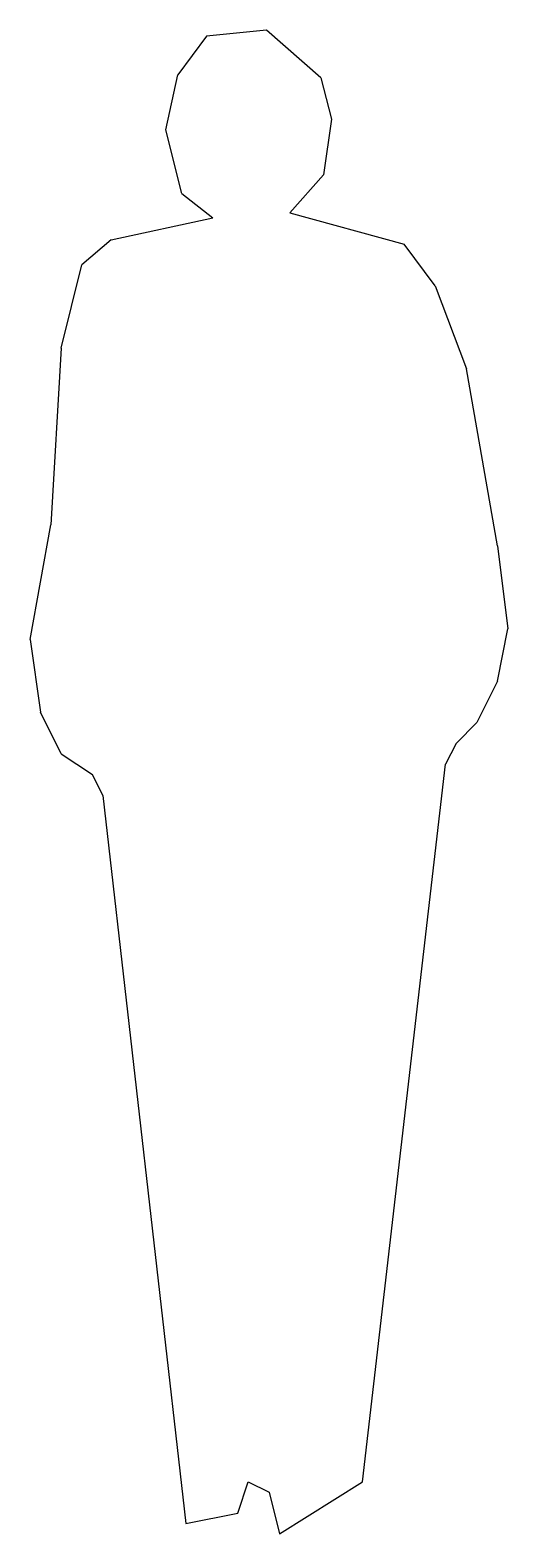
# Model space of a CAD drawing. Extents: x -0.61 to 0.56, y 0 to 3.67.
import ezdxf

# ---------------------------------------------------------------- set-up
doc = ezdxf.new("R2010")
doc.units = 0
doc.layers.get('0').update_dxf_attribs({"linetype": 'CONTINUOUS'})

msp = doc.modelspace()

# ---------------------------------------------------------------- linework, layer by layer
at = {"color": 0, "linetype": 'BYBLOCK'}
for points, invisible_edges in [([(-0.0313, 3.6723), (-0.1778, 3.6576), (-0.2481, 3.563), (0.1016, 3.556)], 4), ([(-0.2481, 3.563), (0.1016, 3.556), (0.127, 3.4544), (-0.2776, 3.429)], 5), ([(0.127, 3.4544), (0.1081, 3.3192), (-0.2381, 3.2732), (-0.2776, 3.429)], 10), ([(0.1081, 3.3192), (-0.2381, 3.2732), (-0.163, 3.214), (0.0254, 3.2258)], 5), ([(-0.163, 3.214), (0.0254, 3.2258), (0.3048, 3.1496), (-0.4111, 3.1603)], 5), ([(0.3048, 3.1496), (-0.4111, 3.1603), (-0.4826, 3.0988), (0.381, 3.048)], 5), ([(-0.4826, 3.0988), (0.381, 3.048), (0.4572, 2.8448), (-0.5334, 2.8956)], 5), ([(0.4572, 2.8448), (-0.5334, 2.8956), (-0.5588, 2.4638), (0.5334, 2.413)], 5), ([(-0.5588, 2.4638), (0.5334, 2.413), (0.5588, 2.2098), (-0.6096, 2.1844)], 5), ([(0.5588, 2.2098), (-0.6096, 2.1844), (-0.5842, 2.0066), (0.5334, 2.0828)], 5), ([(-0.5842, 2.0066), (0.5334, 2.0828), (0.4826, 1.9812), (-0.5334, 1.905)], 5), ([(0.4826, 1.9812), (-0.5334, 1.905), (-0.4572, 1.8542), (0.4318, 1.9304)], 5), ([(-0.4572, 1.8542), (0.4318, 1.9304), (0.4064, 1.8796), (-0.4318, 1.8034)], 5), ([(0.4064, 1.8796), (-0.4318, 1.8034), (-0.0762, 0.127), (-0.0254, 0.1016)], 11), ([(0.4064, 1.8796), (-0.0254, 0.1016), (0, 0), (0.2032, 0.127)], 1), ([(-0.0762, 0.127), (-0.4318, 1.8034), (-0.2286, 0.0254), (-0.1016, 0.0508)], 1)]:
    msp.add_3dface(points, dxfattribs=dict(at, invisible_edges=invisible_edges))

doc.saveas('drawing.dxf')
